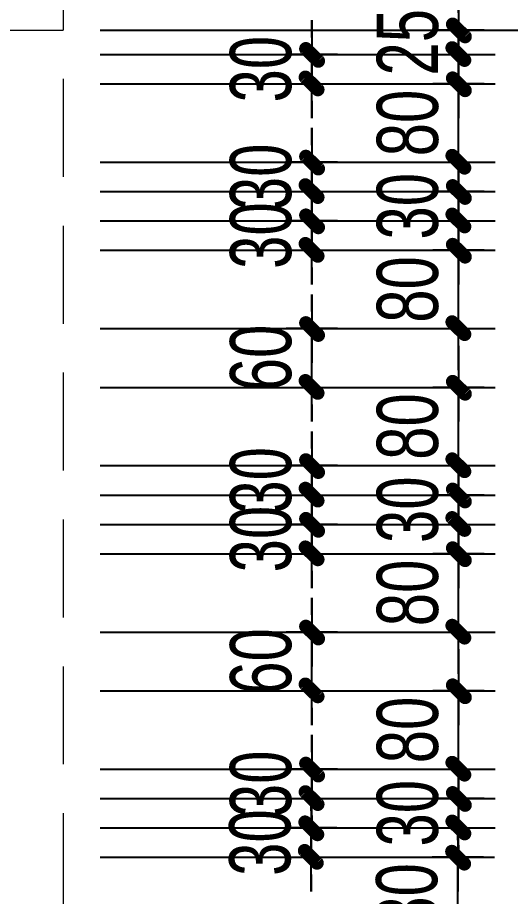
# Model space of a CAD drawing. Header units: inches. Extents: x 88947 to 296847, y 35049 to 161062.
# Drawn here: x 212165 to 212669, y 75235 to 76133 of the extents above; entities that cross this region are included whole.
import ezdxf

# ---------------------------------------------------------------- set-up
doc = ezdxf.new("R2010")
doc.units = ezdxf.units.IN
doc.header["$MEASUREMENT"] = 0
doc.header["$PDMODE"] = 1
for name, pattern in [('ACAD_ISO03W100', [30, 12, -18]), ('CENTER', [50.8, 31.75, -6.35, 6.35, -6.35]), ('DASHED', [0.75, 0.5, -0.25])]:
    doc.linetypes.add(name, pattern=pattern)
for name, color, linetype, lineweight in [('A-Dims', 145, 'Continuous', 25), ('DIM', 7, 'Continuous', 25), ('KHUNG 2', 144, 'Continuous', 18), ('TRUC', 252, 'ACAD_ISO03W100', 13)]:
    doc.layers.add(name, color=color, linetype=linetype, lineweight=lineweight)
doc.styles.add('VNI-HELVE-CONDENSE', font='VNARIAL.TTF', dxfattribs={"width": 0.7})
doc.dimstyles.new('TAS-50', dxfattribs={"dimscale": 25, "dimtxt": 2.5, "dimasz": 0.7, "dimexe": 1.5, "dimexo": 1.5, "dimgap": 0.8, "dimtad": 1, "dimdec": 0, "dimzin": 3, "dimdsep": 46, "dimtxsty": 'VNI-HELVE-CONDENSE', "dimblk": 'TICK', "dimcen": 2.5, "dimclrt": 71, "dimazin": 2, "dimtfac": 0.75, "dimtdec": 0, "dimtix": 1, "dimtmove": 2, "dimatfit": 2, "dimldrblk": 'TICK123', "dimfxl": 1.5, "dimtolj": 1, "dimtzin": 0, "dimarcsym": 0})

# ---------------------------------------------------------------- blocks, each defined once
blk = doc.blocks.new('TICK')
at = {"layer": 'A-Dims', "color": 1}
for p, q in [((0, 1.5), (0, -1.5)), ((-2, 0), (2, 0))]:
    blk.add_line(p, q, dxfattribs=at)
at = {"layer": 'A-Dims', "color": 1, "const_width": 0.788}
blk.add_lwpolyline([(-0.334, -0.349), (0.383, 0.378)], dxfattribs=at)
at = {"layer": 'A-Dims', "color": 1, "const_width": 0.394}
for points in [[(0.244, 0.517, -0.414214), (0.523, 0.517, -1)], [(0.523, 0.517, -0.414214), (0.523, 0.238, -1)], [(-0.473, -0.21, 0.414214), (-0.473, -0.488, 1)], [(-0.473, -0.488, 0.414214), (-0.195, -0.488, 1)]]:
    blk.add_lwpolyline(points, format="xyb", dxfattribs=at)
blk = doc.blocks.new('*D1338')
at = {"layer": 'Defpoints', "color": 0}
for p in [(212212.22, 75335.48), (212616.16, 75335.48), (212212.22, 75305.48)]:
    blk.add_point(p, dxfattribs=at)
at = {"layer": 'DIM', "color": 0, "lineweight": -2}
for p, q in [((212616.16, 75352.98), (212616.16, 75370.48)), ((212249.72, 75335.48), (212653.66, 75335.48)), ((212616.16, 75305.48), (212616.16, 75335.48)), ((212249.72, 75305.48), (212653.66, 75305.48)), ((212616.16, 75287.98), (212616.16, 75270.48))]:
    blk.add_line(p, q, dxfattribs=at)
at = {"layer": 'DIM', "color": 0, "lineweight": -2, "xscale": 17.5, "yscale": 17.5, "zscale": 17.5}
for p, rotation in [((212616.16, 75335.48), 270), ((212616.16, 75305.48), 90)]:
    blk.add_blockref('TICK', p, dxfattribs=dict(at, rotation=rotation))
at = {"layer": 'DIM', "color": 71, "insert": (212564.23, 75320.48), "char_height": 62.5, "attachment_point": 5, "rotation": 90, "style": 'VNI-HELVE-CONDENSE'}
blk.add_mtext('\\A1;30', dxfattribs=at)
blk = doc.blocks.new('TICK123')
at = {"layer": 'A-Dims', "color": 1}
blk.add_lwpolyline([(0.046, 0, 0, 0.84, 0), (-2.111, 0, 8.4, 8.4, 0)], format="xyseb", dxfattribs=at)
blk = doc.blocks.new('*D1339')
at = {"layer": 'Defpoints', "color": 0}
for p in [(212212.22, 75365.48), (212466.16, 75365.48), (212212.22, 75335.48)]:
    blk.add_point(p, dxfattribs=at)
at = {"layer": 'DIM', "color": 0, "lineweight": -2}
for p, q in [((212466.16, 75382.98), (212466.16, 75400.48)), ((212249.72, 75365.48), (212503.66, 75365.48)), ((212466.16, 75335.48), (212466.16, 75365.48)), ((212249.72, 75335.48), (212503.66, 75335.48)), ((212466.16, 75317.98), (212466.16, 75300.48))]:
    blk.add_line(p, q, dxfattribs=at)
at = {"layer": 'DIM', "color": 0, "lineweight": -2, "xscale": 17.5, "yscale": 17.5, "zscale": 17.5}
for p, rotation in [((212466.16, 75365.48), 270), ((212466.16, 75335.48), 90)]:
    blk.add_blockref('TICK', p, dxfattribs=dict(at, rotation=rotation))
at = {"layer": 'DIM', "color": 71, "insert": (212414.23, 75350.48), "char_height": 62.5, "attachment_point": 5, "rotation": 90, "style": 'VNI-HELVE-CONDENSE'}
blk.add_mtext('\\A1;30', dxfattribs=at)
blk = doc.blocks.new('*D1340')
at = {"layer": 'Defpoints', "color": 0}
for p in [(212212.22, 75505.48), (212466.16, 75505.48), (212212.22, 75445.48)]:
    blk.add_point(p, dxfattribs=at)
at = {"layer": 'DIM', "color": 0, "lineweight": -2}
for p, q in [((212466.16, 75522.98), (212466.16, 75540.48)), ((212249.72, 75505.48), (212503.66, 75505.48)), ((212466.16, 75445.48), (212466.16, 75505.48)), ((212249.72, 75445.48), (212503.66, 75445.48)), ((212466.16, 75427.98), (212466.16, 75410.48))]:
    blk.add_line(p, q, dxfattribs=at)
at = {"layer": 'DIM', "color": 0, "lineweight": -2, "xscale": 17.5, "yscale": 17.5, "zscale": 17.5}
for p, rotation in [((212466.16, 75505.48), 270), ((212466.16, 75445.48), 90)]:
    blk.add_blockref('TICK', p, dxfattribs=dict(at, rotation=rotation))
at = {"layer": 'DIM', "color": 71, "insert": (212414.27, 75475.48), "char_height": 62.5, "attachment_point": 5, "rotation": 90, "style": 'VNI-HELVE-CONDENSE'}
blk.add_mtext('\\A1;60', dxfattribs=at)
blk = doc.blocks.new('*D1341')
at = {"layer": 'Defpoints', "color": 0}
for p in [(212212.22, 75585.48), (212616.16, 75585.48), (212212.22, 75505.48)]:
    blk.add_point(p, dxfattribs=at)
at = {"layer": 'DIM', "color": 0, "lineweight": -2}
for p, q in [((212616.16, 75602.98), (212616.16, 75620.48)), ((212249.72, 75585.48), (212653.66, 75585.48)), ((212616.16, 75505.48), (212616.16, 75585.48)), ((212249.72, 75505.48), (212653.66, 75505.48)), ((212616.16, 75487.98), (212616.16, 75470.48))]:
    blk.add_line(p, q, dxfattribs=at)
at = {"layer": 'DIM', "color": 0, "lineweight": -2, "xscale": 17.5, "yscale": 17.5, "zscale": 17.5}
for p, rotation in [((212616.16, 75585.48), 270), ((212616.16, 75505.48), 90)]:
    blk.add_blockref('TICK', p, dxfattribs=dict(at, rotation=rotation))
at = {"layer": 'DIM', "color": 71, "insert": (212564.27, 75545.48), "char_height": 62.5, "attachment_point": 5, "rotation": 90, "style": 'VNI-HELVE-CONDENSE'}
blk.add_mtext('\\A1;80', dxfattribs=at)
blk = doc.blocks.new('*D1342')
at = {"layer": 'Defpoints', "color": 0}
for p in [(212212.22, 75615.48), (212466.16, 75615.48), (212212.22, 75585.48)]:
    blk.add_point(p, dxfattribs=at)
at = {"layer": 'DIM', "color": 0, "lineweight": -2}
for p, q in [((212466.16, 75632.98), (212466.16, 75650.48)), ((212249.72, 75615.48), (212503.66, 75615.48)), ((212466.16, 75585.48), (212466.16, 75615.48)), ((212249.72, 75585.48), (212503.66, 75585.48)), ((212466.16, 75567.98), (212466.16, 75550.48))]:
    blk.add_line(p, q, dxfattribs=at)
at = {"layer": 'DIM', "color": 0, "lineweight": -2, "xscale": 17.5, "yscale": 17.5, "zscale": 17.5}
for p, rotation in [((212466.16, 75615.48), 270), ((212466.16, 75585.48), 90)]:
    blk.add_blockref('TICK', p, dxfattribs=dict(at, rotation=rotation))
at = {"layer": 'DIM', "color": 71, "insert": (212414.23, 75600.48), "char_height": 62.5, "attachment_point": 5, "rotation": 90, "style": 'VNI-HELVE-CONDENSE'}
blk.add_mtext('\\A1;30', dxfattribs=at)
blk = doc.blocks.new('*D1343')
at = {"layer": 'Defpoints', "color": 0}
for p in [(212212.22, 75645.48), (212616.16, 75645.48), (212212.22, 75615.48)]:
    blk.add_point(p, dxfattribs=at)
at = {"layer": 'DIM', "color": 0, "lineweight": -2}
for p, q in [((212616.16, 75662.98), (212616.16, 75680.48)), ((212249.72, 75645.48), (212653.66, 75645.48)), ((212616.16, 75615.48), (212616.16, 75645.48)), ((212249.72, 75615.48), (212653.66, 75615.48)), ((212616.16, 75597.98), (212616.16, 75580.48))]:
    blk.add_line(p, q, dxfattribs=at)
at = {"layer": 'DIM', "color": 0, "lineweight": -2, "xscale": 17.5, "yscale": 17.5, "zscale": 17.5}
for p, rotation in [((212616.16, 75645.48), 270), ((212616.16, 75615.48), 90)]:
    blk.add_blockref('TICK', p, dxfattribs=dict(at, rotation=rotation))
at = {"layer": 'DIM', "color": 71, "insert": (212564.23, 75630.48), "char_height": 62.5, "attachment_point": 5, "rotation": 90, "style": 'VNI-HELVE-CONDENSE'}
blk.add_mtext('\\A1;30', dxfattribs=at)
blk = doc.blocks.new('*D1344')
at = {"layer": 'Defpoints', "color": 0}
for p in [(212212.22, 75675.48), (212466.16, 75675.48), (212212.22, 75645.48)]:
    blk.add_point(p, dxfattribs=at)
at = {"layer": 'DIM', "color": 0, "lineweight": -2}
for p, q in [((212466.16, 75692.98), (212466.16, 75710.48)), ((212249.72, 75675.48), (212503.66, 75675.48)), ((212466.16, 75645.48), (212466.16, 75675.48)), ((212249.72, 75645.48), (212503.66, 75645.48)), ((212466.16, 75627.98), (212466.16, 75610.48))]:
    blk.add_line(p, q, dxfattribs=at)
at = {"layer": 'DIM', "color": 0, "lineweight": -2, "xscale": 17.5, "yscale": 17.5, "zscale": 17.5}
for p, rotation in [((212466.16, 75675.48), 270), ((212466.16, 75645.48), 90)]:
    blk.add_blockref('TICK', p, dxfattribs=dict(at, rotation=rotation))
at = {"layer": 'DIM', "color": 71, "insert": (212414.23, 75660.48), "char_height": 62.5, "attachment_point": 5, "rotation": 90, "style": 'VNI-HELVE-CONDENSE'}
blk.add_mtext('\\A1;30', dxfattribs=at)
blk = doc.blocks.new('*D1345')
at = {"layer": 'Defpoints', "color": 0}
for p in [(212212.22, 75445.48), (212616.16, 75445.48), (212212.22, 75365.48)]:
    blk.add_point(p, dxfattribs=at)
at = {"layer": 'DIM', "color": 0, "lineweight": -2}
for p, q in [((212616.16, 75462.98), (212616.16, 75480.48)), ((212249.72, 75445.48), (212653.66, 75445.48)), ((212616.16, 75365.48), (212616.16, 75445.48)), ((212249.72, 75365.48), (212653.66, 75365.48)), ((212616.16, 75347.98), (212616.16, 75330.48))]:
    blk.add_line(p, q, dxfattribs=at)
at = {"layer": 'DIM', "color": 0, "lineweight": -2, "xscale": 17.5, "yscale": 17.5, "zscale": 17.5}
for p, rotation in [((212616.16, 75445.48), 270), ((212616.16, 75365.48), 90)]:
    blk.add_blockref('TICK', p, dxfattribs=dict(at, rotation=rotation))
at = {"layer": 'DIM', "color": 71, "insert": (212564.27, 75405.48), "char_height": 62.5, "attachment_point": 5, "rotation": 90, "style": 'VNI-HELVE-CONDENSE'}
blk.add_mtext('\\A1;80', dxfattribs=at)
blk = doc.blocks.new('*D1346')
at = {"layer": 'Defpoints', "color": 0}
for p in [(212212.22, 75815.48), (212466.16, 75815.48), (212212.22, 75755.48)]:
    blk.add_point(p, dxfattribs=at)
at = {"layer": 'DIM', "color": 0, "lineweight": -2}
for p, q in [((212466.16, 75832.98), (212466.16, 75850.48)), ((212249.72, 75815.48), (212503.66, 75815.48)), ((212466.16, 75755.48), (212466.16, 75815.48)), ((212249.72, 75755.48), (212503.66, 75755.48)), ((212466.16, 75737.98), (212466.16, 75720.48))]:
    blk.add_line(p, q, dxfattribs=at)
at = {"layer": 'DIM', "color": 0, "lineweight": -2, "xscale": 17.5, "yscale": 17.5, "zscale": 17.5}
for p, rotation in [((212466.16, 75815.48), 270), ((212466.16, 75755.48), 90)]:
    blk.add_blockref('TICK', p, dxfattribs=dict(at, rotation=rotation))
at = {"layer": 'DIM', "color": 71, "insert": (212414.27, 75785.48), "char_height": 62.5, "attachment_point": 5, "rotation": 90, "style": 'VNI-HELVE-CONDENSE'}
blk.add_mtext('\\A1;60', dxfattribs=at)
blk = doc.blocks.new('*D1347')
at = {"layer": 'Defpoints', "color": 0}
for p in [(212212.22, 75895.48), (212616.16, 75895.48), (212212.22, 75815.48)]:
    blk.add_point(p, dxfattribs=at)
at = {"layer": 'DIM', "color": 0, "lineweight": -2}
for p, q in [((212616.16, 75912.98), (212616.16, 75930.48)), ((212249.72, 75895.48), (212653.66, 75895.48)), ((212616.16, 75815.48), (212616.16, 75895.48)), ((212249.72, 75815.48), (212653.66, 75815.48)), ((212616.16, 75797.98), (212616.16, 75780.48))]:
    blk.add_line(p, q, dxfattribs=at)
at = {"layer": 'DIM', "color": 0, "lineweight": -2, "xscale": 17.5, "yscale": 17.5, "zscale": 17.5}
for p, rotation in [((212616.16, 75895.48), 270), ((212616.16, 75815.48), 90)]:
    blk.add_blockref('TICK', p, dxfattribs=dict(at, rotation=rotation))
at = {"layer": 'DIM', "color": 71, "insert": (212564.27, 75855.48), "char_height": 62.5, "attachment_point": 5, "rotation": 90, "style": 'VNI-HELVE-CONDENSE'}
blk.add_mtext('\\A1;80', dxfattribs=at)
blk = doc.blocks.new('*D1348')
at = {"layer": 'Defpoints', "color": 0}
for p in [(212212.22, 75925.48), (212466.16, 75925.48), (212212.22, 75895.48)]:
    blk.add_point(p, dxfattribs=at)
at = {"layer": 'DIM', "color": 0, "lineweight": -2}
for p, q in [((212466.16, 75942.98), (212466.16, 75960.48)), ((212249.72, 75925.48), (212503.66, 75925.48)), ((212466.16, 75895.48), (212466.16, 75925.48)), ((212249.72, 75895.48), (212503.66, 75895.48)), ((212466.16, 75877.98), (212466.16, 75860.48))]:
    blk.add_line(p, q, dxfattribs=at)
at = {"layer": 'DIM', "color": 0, "lineweight": -2, "xscale": 17.5, "yscale": 17.5, "zscale": 17.5}
for p, rotation in [((212466.16, 75925.48), 270), ((212466.16, 75895.48), 90)]:
    blk.add_blockref('TICK', p, dxfattribs=dict(at, rotation=rotation))
at = {"layer": 'DIM', "color": 71, "insert": (212414.23, 75910.48), "char_height": 62.5, "attachment_point": 5, "rotation": 90, "style": 'VNI-HELVE-CONDENSE'}
blk.add_mtext('\\A1;30', dxfattribs=at)
blk = doc.blocks.new('*D1349')
at = {"layer": 'Defpoints', "color": 0}
for p in [(212212.22, 75955.48), (212616.16, 75955.48), (212212.22, 75925.48)]:
    blk.add_point(p, dxfattribs=at)
at = {"layer": 'DIM', "color": 0, "lineweight": -2}
for p, q in [((212616.16, 75972.98), (212616.16, 75990.48)), ((212249.72, 75955.48), (212653.66, 75955.48)), ((212616.16, 75925.48), (212616.16, 75955.48)), ((212249.72, 75925.48), (212653.66, 75925.48)), ((212616.16, 75907.98), (212616.16, 75890.48))]:
    blk.add_line(p, q, dxfattribs=at)
at = {"layer": 'DIM', "color": 0, "lineweight": -2, "xscale": 17.5, "yscale": 17.5, "zscale": 17.5}
for p, rotation in [((212616.16, 75955.48), 270), ((212616.16, 75925.48), 90)]:
    blk.add_blockref('TICK', p, dxfattribs=dict(at, rotation=rotation))
at = {"layer": 'DIM', "color": 71, "insert": (212564.23, 75940.48), "char_height": 62.5, "attachment_point": 5, "rotation": 90, "style": 'VNI-HELVE-CONDENSE'}
blk.add_mtext('\\A1;30', dxfattribs=at)
blk = doc.blocks.new('*D1350')
at = {"layer": 'Defpoints', "color": 0}
for p in [(212212.22, 75985.48), (212466.16, 75985.48), (212212.22, 75955.48)]:
    blk.add_point(p, dxfattribs=at)
at = {"layer": 'DIM', "color": 0, "lineweight": -2}
for p, q in [((212466.16, 76002.98), (212466.16, 76020.48)), ((212249.72, 75985.48), (212503.66, 75985.48)), ((212466.16, 75955.48), (212466.16, 75985.48)), ((212249.72, 75955.48), (212503.66, 75955.48)), ((212466.16, 75937.98), (212466.16, 75920.48))]:
    blk.add_line(p, q, dxfattribs=at)
at = {"layer": 'DIM', "color": 0, "lineweight": -2, "xscale": 17.5, "yscale": 17.5, "zscale": 17.5}
for p, rotation in [((212466.16, 75985.48), 270), ((212466.16, 75955.48), 90)]:
    blk.add_blockref('TICK', p, dxfattribs=dict(at, rotation=rotation))
at = {"layer": 'DIM', "color": 71, "insert": (212414.23, 75970.48), "char_height": 62.5, "attachment_point": 5, "rotation": 90, "style": 'VNI-HELVE-CONDENSE'}
blk.add_mtext('\\A1;30', dxfattribs=at)
blk = doc.blocks.new('*D1351')
at = {"layer": 'Defpoints', "color": 0}
for p in [(212212.22, 75755.48), (212616.16, 75755.48), (212212.22, 75675.48)]:
    blk.add_point(p, dxfattribs=at)
at = {"layer": 'DIM', "color": 0, "lineweight": -2}
for p, q in [((212616.16, 75772.98), (212616.16, 75790.48)), ((212249.72, 75755.48), (212653.66, 75755.48)), ((212616.16, 75675.48), (212616.16, 75755.48)), ((212249.72, 75675.48), (212653.66, 75675.48)), ((212616.16, 75657.98), (212616.16, 75640.48))]:
    blk.add_line(p, q, dxfattribs=at)
at = {"layer": 'DIM', "color": 0, "lineweight": -2, "xscale": 17.5, "yscale": 17.5, "zscale": 17.5}
for p, rotation in [((212616.16, 75755.48), 270), ((212616.16, 75675.48), 90)]:
    blk.add_blockref('TICK', p, dxfattribs=dict(at, rotation=rotation))
at = {"layer": 'DIM', "color": 71, "insert": (212564.27, 75715.48), "char_height": 62.5, "attachment_point": 5, "rotation": 90, "style": 'VNI-HELVE-CONDENSE'}
blk.add_mtext('\\A1;80', dxfattribs=at)
blk = doc.blocks.new('*D1352')
at = {"layer": 'Defpoints', "color": 0}
for p in [(212212.22, 76065.48), (212616.16, 76065.48), (212212.22, 75985.48)]:
    blk.add_point(p, dxfattribs=at)
at = {"layer": 'DIM', "color": 0, "lineweight": -2}
for p, q in [((212616.16, 76082.98), (212616.16, 76100.48)), ((212249.72, 76065.48), (212653.66, 76065.48)), ((212616.16, 75985.48), (212616.16, 76065.48)), ((212249.72, 75985.48), (212653.66, 75985.48)), ((212616.16, 75967.98), (212616.16, 75950.48))]:
    blk.add_line(p, q, dxfattribs=at)
at = {"layer": 'DIM', "color": 0, "lineweight": -2, "xscale": 17.5, "yscale": 17.5, "zscale": 17.5}
for p, rotation in [((212616.16, 76065.48), 270), ((212616.16, 75985.48), 90)]:
    blk.add_blockref('TICK', p, dxfattribs=dict(at, rotation=rotation))
at = {"layer": 'DIM', "color": 71, "insert": (212564.27, 76025.48), "char_height": 62.5, "attachment_point": 5, "rotation": 90, "style": 'VNI-HELVE-CONDENSE'}
blk.add_mtext('\\A1;80', dxfattribs=at)
blk = doc.blocks.new('*D1353')
at = {"layer": 'Defpoints', "color": 0}
for p in [(212212.22, 76095.48), (212466.16, 76095.48), (212212.22, 76065.48)]:
    blk.add_point(p, dxfattribs=at)
at = {"layer": 'DIM', "color": 0, "lineweight": -2}
for p, q in [((212466.16, 76112.98), (212466.16, 76130.48)), ((212249.72, 76095.48), (212503.66, 76095.48)), ((212466.16, 76065.48), (212466.16, 76095.48)), ((212249.72, 76065.48), (212503.66, 76065.48)), ((212466.16, 76047.98), (212466.16, 76030.48))]:
    blk.add_line(p, q, dxfattribs=at)
at = {"layer": 'DIM', "color": 0, "lineweight": -2, "xscale": 17.5, "yscale": 17.5, "zscale": 17.5}
for p, rotation in [((212466.16, 76095.48), 270), ((212466.16, 76065.48), 90)]:
    blk.add_blockref('TICK', p, dxfattribs=dict(at, rotation=rotation))
at = {"layer": 'DIM', "color": 71, "insert": (212414.23, 76080.48), "char_height": 62.5, "attachment_point": 5, "rotation": 90, "style": 'VNI-HELVE-CONDENSE'}
blk.add_mtext('\\A1;30', dxfattribs=at)
blk = doc.blocks.new('*D2852')
at = {"layer": 'Defpoints', "color": 0}
for p in [(212212.22, 76120.48), (212616.16, 76120.48), (212212.22, 76095.48)]:
    blk.add_point(p, dxfattribs=at)
at = {"layer": 'DIM', "color": 0, "lineweight": -2}
for p, q in [((212616.16, 76137.98), (212616.16, 76155.48)), ((212249.72, 76120.48), (212653.66, 76120.48)), ((212616.16, 76095.48), (212616.16, 76120.48)), ((212249.72, 76095.48), (212653.66, 76095.48)), ((212616.16, 76077.98), (212616.16, 76060.48))]:
    blk.add_line(p, q, dxfattribs=at)
at = {"layer": 'DIM', "color": 0, "lineweight": -2, "xscale": 17.5, "yscale": 17.5, "zscale": 17.5}
for p, rotation in [((212616.16, 76120.48), 270), ((212616.16, 76095.48), 90)]:
    blk.add_blockref('TICK', p, dxfattribs=dict(at, rotation=rotation))
at = {"layer": 'DIM', "color": 71, "insert": (212564.27, 76107.98), "char_height": 62.5, "attachment_point": 5, "rotation": 90, "style": 'VNI-HELVE-CONDENSE'}
blk.add_mtext('\\A1;25', dxfattribs=at)
blk = doc.blocks.new('*D1354')
at = {"layer": 'Defpoints', "color": 0}
for p in [(212212.22, 76120.48), (212766.16, 76120.48), (212212.22, 74620.48)]:
    blk.add_point(p, dxfattribs=at)
at = {"layer": 'DIM', "color": 0, "lineweight": -2}
for p, q in [((212249.72, 76120.48), (212803.66, 76120.48)), ((212766.16, 74637.98), (212766.16, 76102.98)), ((212249.72, 74620.48), (212803.66, 74620.48))]:
    blk.add_line(p, q, dxfattribs=at)
at = {"layer": 'DIM', "color": 0, "lineweight": -2, "xscale": 17.5, "yscale": 17.5, "zscale": 17.5}
for p, rotation in [((212766.16, 76120.48), 90), ((212766.16, 74620.48), 270)]:
    blk.add_blockref('TICK', p, dxfattribs=dict(at, rotation=rotation))
at = {"layer": 'DIM', "color": 71, "insert": (212714.27, 75370.48), "char_height": 62.5, "attachment_point": 5, "rotation": 90, "style": 'VNI-HELVE-CONDENSE'}
blk.add_mtext('\\A1;1500', dxfattribs=at)
blk = doc.blocks.new('*D1831')
at = {"layer": 'Defpoints', "color": 0}
for p in [(212212.22, 75275.48), (212615.37, 75275.48), (212212.22, 75195.48)]:
    blk.add_point(p, dxfattribs=at)
at = {"layer": 'DIM', "color": 0, "lineweight": -2}
for p, q in [((212615.37, 75292.98), (212615.37, 75310.48)), ((212249.72, 75275.48), (212652.87, 75275.48)), ((212615.37, 75195.48), (212615.37, 75275.48)), ((212249.72, 75195.48), (212652.87, 75195.48)), ((212615.37, 75177.98), (212615.37, 75160.48))]:
    blk.add_line(p, q, dxfattribs=at)
at = {"layer": 'DIM', "color": 0, "lineweight": -2, "xscale": 17.5, "yscale": 17.5, "zscale": 17.5}
for p, rotation in [((212615.37, 75275.48), 270), ((212615.37, 75195.48), 90)]:
    blk.add_blockref('TICK', p, dxfattribs=dict(at, rotation=rotation))
at = {"layer": 'DIM', "color": 71, "insert": (212563.48, 75235.48), "char_height": 62.5, "attachment_point": 5, "rotation": 90, "style": 'VNI-HELVE-CONDENSE'}
blk.add_mtext('\\A1;80', dxfattribs=at)
blk = doc.blocks.new('*D1832')
at = {"layer": 'Defpoints', "color": 0}
for p in [(212212.22, 75305.48), (212465.37, 75305.48), (212212.22, 75275.48)]:
    blk.add_point(p, dxfattribs=at)
at = {"layer": 'DIM', "color": 0, "lineweight": -2}
for p, q in [((212465.37, 75322.98), (212465.37, 75340.48)), ((212249.72, 75305.48), (212502.87, 75305.48)), ((212465.37, 75275.48), (212465.37, 75305.48)), ((212249.72, 75275.48), (212502.87, 75275.48)), ((212465.37, 75257.98), (212465.37, 75240.48))]:
    blk.add_line(p, q, dxfattribs=at)
at = {"layer": 'DIM', "color": 0, "lineweight": -2, "xscale": 17.5, "yscale": 17.5, "zscale": 17.5}
for p, rotation in [((212465.37, 75305.48), 270), ((212465.37, 75275.48), 90)]:
    blk.add_blockref('TICK', p, dxfattribs=dict(at, rotation=rotation))
at = {"layer": 'DIM', "color": 71, "insert": (212413.44, 75290.48), "char_height": 62.5, "attachment_point": 5, "rotation": 90, "style": 'VNI-HELVE-CONDENSE'}
blk.add_mtext('\\A1;30', dxfattribs=at)

msp = doc.modelspace()

# ---------------------------------------------------------------- linework, layer by layer
at = {"layer": 'KHUNG 2', "linetype": 'DASHED', "ltscale": 200}
msp.add_lwpolyline([(208612.22, 76220.48), (212212.22, 76220.48), (212212.22, 74320.48), (208612.22, 74320.48)], close=True, dxfattribs=at)
at = {"layer": 'TRUC', "linetype": 'CENTER', "ltscale": 20}
msp.add_lwpolyline([(208612.22, 76120.48), (212212.22, 76120.48)], dxfattribs=at)

# ---------------------------------------------------------------- dimensions: what is measured, and where the dimension line sits
at = {"layer": 'DIM'}
for base, p1, p2, picture, middle in [((212616.16, 76120.48), (212212.22, 76095.48), (212212.22, 76120.48), '*D2852', (212564.27, 76107.98)), ((212766.16, 76120.48), (212212.22, 74620.48), (212212.22, 76120.48), '*D1354', (212714.27, 75370.48)), ((212466.16, 76095.48), (212212.22, 76065.48), (212212.22, 76095.48), '*D1353', (212414.23, 76080.48)), ((212616.16, 76065.48), (212212.22, 75985.48), (212212.22, 76065.48), '*D1352', (212564.27, 76025.48)), ((212466.16, 75985.48), (212212.22, 75955.48), (212212.22, 75985.48), '*D1350', (212414.23, 75970.48)), ((212616.16, 75955.48), (212212.22, 75925.48), (212212.22, 75955.48), '*D1349', (212564.23, 75940.48)), ((212466.16, 75925.48), (212212.22, 75895.48), (212212.22, 75925.48), '*D1348', (212414.23, 75910.48)), ((212616.16, 75895.48), (212212.22, 75815.48), (212212.22, 75895.48), '*D1347', (212564.27, 75855.48)), ((212466.16, 75815.48), (212212.22, 75755.48), (212212.22, 75815.48), '*D1346', (212414.27, 75785.48)), ((212616.16, 75755.48), (212212.22, 75675.48), (212212.22, 75755.48), '*D1351', (212564.27, 75715.48)), ((212466.16, 75675.48), (212212.22, 75645.48), (212212.22, 75675.48), '*D1344', (212414.23, 75660.48)), ((212616.16, 75645.48), (212212.22, 75615.48), (212212.22, 75645.48), '*D1343', (212564.23, 75630.48)), ((212466.16, 75615.48), (212212.22, 75585.48), (212212.22, 75615.48), '*D1342', (212414.23, 75600.48)), ((212616.16, 75585.48), (212212.22, 75505.48), (212212.22, 75585.48), '*D1341', (212564.27, 75545.48)), ((212466.16, 75505.48), (212212.22, 75445.48), (212212.22, 75505.48), '*D1340', (212414.27, 75475.48)), ((212616.16, 75445.48), (212212.22, 75365.48), (212212.22, 75445.48), '*D1345', (212564.27, 75405.48)), ((212466.16, 75365.48), (212212.22, 75335.48), (212212.22, 75365.48), '*D1339', (212414.23, 75350.48)), ((212616.16, 75335.48), (212212.22, 75305.48), (212212.22, 75335.48), '*D1338', (212564.23, 75320.48)), ((212465.37, 75305.48), (212212.22, 75275.48), (212212.22, 75305.48), '*D1832', (212413.44, 75290.48)), ((212615.37, 75275.48), (212212.22, 75195.48), (212212.22, 75275.48), '*D1831', (212563.48, 75235.48))]:
    dim = msp.add_linear_dim(base=base, p1=p1, p2=p2, angle=90, dimstyle='TAS-50', dxfattribs=at)
    dim.commit()
    dim.dimension.update_dxf_attribs({"geometry": picture, "text_midpoint": middle})

doc.saveas('drawing.dxf')
